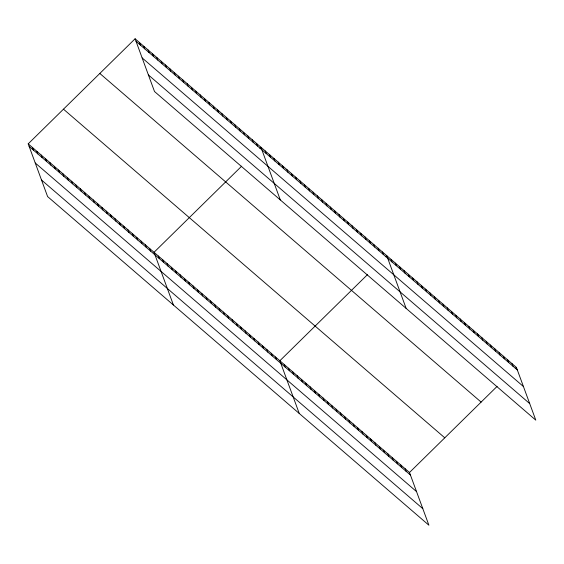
<?xml version="1.0" encoding="UTF-8"?>
<svg xmlns="http://www.w3.org/2000/svg" width="564" height="564" viewBox="0 0 564 564"><rect width="100%" height="100%" fill="white"/><g stroke="black" fill="none" stroke-linecap="round" stroke-linejoin="round"><path stroke-width="0.85" d="M28.2 143.848L409.499 472.491L428.901 525.218L47.602 196.575L28.2 143.848L135.099 38.782L516.398 367.425L535.8 420.152L154.501 91.509L135.099 38.782M241.639 166.197L154.028 252.298L173.43 305.025M259.828 148.318L260.928 147.232L280.329 199.959M367.467 274.647L279.857 360.748L299.258 413.475M385.656 256.768L386.756 255.689L406.158 308.416M409.499 472.491L497.11 386.382M515.299 368.511L516.398 367.425M136.044 41.348L517.343 369.984M142.135 57.902L523.434 386.537M148.41 74.956L529.709 403.598M99.821 73.454L481.12 402.097M63.478 109.176L444.777 437.819M29.145 146.407L410.444 475.05M35.236 162.968L416.535 491.604M41.51 180.022L422.81 508.665M512.077 363.702L513.021 366.262M507.755 359.973L508.7 362.539M503.433 356.251L504.378 358.81M499.112 352.528L500.056 355.087M494.79 348.799L495.735 351.365M490.469 345.076L491.413 347.635M486.147 341.354L487.092 343.913M481.832 337.624L482.77 340.191M477.511 333.902L478.448 336.461M473.189 330.18L474.127 332.739M468.867 326.457L469.805 329.016M464.546 322.728L465.483 325.294M460.224 319.005L461.162 321.565M455.902 315.283L456.84 317.842M451.581 311.554L452.518 314.12M447.259 307.831L448.197 310.39M442.937 304.109L443.875 306.668M438.616 300.379L439.56 302.946M434.294 296.657L435.239 299.216M429.972 292.935L430.917 295.494M425.651 289.205L426.596 291.771M421.329 285.483L422.274 288.042M417.007 281.76L417.952 284.319M412.686 278.031L413.631 280.597M408.364 274.308L409.309 276.868M404.043 270.586L404.987 273.145M399.721 266.864L400.666 269.423M395.399 263.134L396.344 265.7M391.078 259.412L392.022 261.971M382.42 251.946L383.358 254.505M378.077 248.209L379.022 250.768M373.742 244.466L374.686 247.032M369.399 240.729L370.344 243.288M365.063 236.986L366.008 239.552M360.727 233.249L361.665 235.808M356.385 229.506L357.329 232.072M352.049 225.769L352.986 228.328M347.706 222.033L348.651 224.592M343.37 218.289L344.308 220.848M339.027 214.553L339.972 217.112M334.692 210.809L335.629 213.368M330.349 207.073L331.294 209.632M326.013 203.329L326.958 205.895M321.67 199.593L322.615 202.152M317.335 195.849L318.279 198.415M312.999 192.112L313.936 194.672M308.656 188.369L309.601 190.935M304.32 184.632L305.258 187.192M299.977 180.896L300.922 183.455M405.178 468.762L406.122 471.328M295.642 177.152L296.579 179.712M400.856 465.039L401.801 467.598M291.299 173.416L292.244 175.975M396.534 461.317L397.479 463.876M286.963 169.672L287.901 172.232M392.213 457.587L393.157 460.154M282.62 165.936L283.565 168.495M387.891 453.865L388.836 456.424M278.285 162.192L279.229 164.758M383.569 450.142L384.514 452.702M273.942 158.456L274.887 161.015M379.255 446.42L380.192 448.979M269.606 154.712L270.551 157.278M374.933 442.691L375.871 445.257M265.27 150.976L266.208 153.535M370.611 438.968L371.549 441.527M366.29 435.246L367.227 437.805M256.592 143.496L257.529 146.055M361.968 431.516L362.906 434.083M252.249 139.759L253.194 142.318M357.647 427.794L358.584 430.353M247.913 136.016L248.851 138.575M353.325 424.072L354.262 426.631M243.57 132.279L244.515 134.838M349.003 420.342L349.941 422.908M239.235 128.536L240.179 131.095M344.682 416.62L345.619 419.179M234.892 124.799L235.837 127.358M340.36 412.897L341.305 415.456M230.556 121.056L231.501 123.622M336.038 409.168L336.983 411.734M226.213 117.319L227.158 119.878M331.717 405.445L332.661 408.005M221.878 113.575L222.822 116.142M327.395 401.723L328.34 404.282M217.542 109.839L218.479 112.398M323.073 397.994L324.018 400.56M213.199 106.095L214.144 108.662M318.752 394.271L319.696 396.83M208.863 102.359L209.801 104.918M314.43 390.549L315.375 393.108M204.52 98.622L205.465 101.182M310.108 386.826L311.053 389.386M200.185 94.879L201.122 97.438M305.787 383.097L306.731 385.663M195.842 91.142L196.787 93.702M301.465 379.375L302.41 381.934M191.506 87.399L192.451 89.958M297.143 375.652L298.088 378.211M187.163 83.662L188.108 86.221M292.822 371.923L293.766 374.489M182.828 79.919L183.772 82.485M288.5 368.2L289.445 370.759M178.485 76.182L179.43 78.741M284.178 364.478L285.123 367.037M174.149 72.439L175.094 75.005M169.813 68.702L170.751 71.261M275.521 357.012L276.466 359.571M165.471 64.959L166.415 67.525M271.178 353.268L272.123 355.835M161.135 61.222L162.072 63.781M266.842 349.532L267.787 352.091M156.792 57.486L157.737 60.045M262.5 345.795L263.444 348.355M152.456 53.742L153.394 56.301M258.164 342.052L259.109 344.611M148.113 50.006L149.058 52.565M253.828 338.315L254.766 340.875M143.778 46.262L144.722 48.821M249.485 334.572L250.43 337.131M139.435 42.526L140.38 45.085M245.15 330.835L246.087 333.394M240.807 327.092L241.752 329.658M236.471 323.355L237.409 325.914M232.128 319.612L233.073 322.178M227.793 315.875L228.737 318.434M223.45 312.132L224.394 314.698M219.114 308.395L220.059 310.954M214.771 304.659L215.716 307.218M210.435 300.915L211.38 303.474M206.1 297.179L207.037 299.738M201.757 293.435L202.702 295.994M197.421 289.699L198.359 292.258M193.078 285.955L194.023 288.521M188.743 282.219L189.68 284.778M184.4 278.475L185.344 281.041M180.064 274.738L181.009 277.298M175.721 270.995L176.666 273.561M171.385 267.258L172.33 269.818M167.05 263.522L167.987 266.081M162.707 259.778L163.652 262.338M158.371 256.042L159.309 258.601M149.693 248.562L150.63 251.121M145.35 244.818L146.295 247.384M141.014 241.082L141.952 243.641M136.671 237.338L137.616 239.904M132.336 233.602L133.28 236.161M127.993 229.858L128.937 232.424M123.657 226.122L124.602 228.681M119.321 222.385L120.259 224.944M114.978 218.642L115.923 221.201M110.643 214.905L111.58 217.464M106.3 211.162L107.245 213.721M101.964 207.425L102.902 209.984M97.621 203.682L98.566 206.248M93.286 199.945L94.223 202.504M88.943 196.202L89.887 198.768M84.607 192.465L85.552 195.024M80.264 188.721L81.209 191.288M75.928 184.985L76.873 187.544M71.593 181.248L72.53 183.808M67.25 177.505L68.195 180.064M62.914 173.768L63.852 176.328M58.571 170.025L59.516 172.584M54.236 166.288L55.173 168.847M49.893 162.545L50.838 165.111M45.557 158.808L46.495 161.367M41.214 155.065L42.159 157.631M36.879 151.328L37.823 153.887M32.536 147.585L33.48 150.151"/></g></svg>
